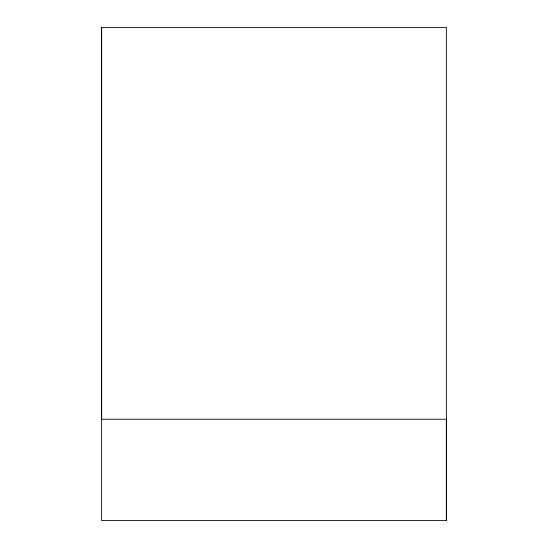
<?xml version="1.0" encoding="UTF-8"?>
<svg xmlns="http://www.w3.org/2000/svg" width="548" height="548" viewBox="0 0 548 548"><rect width="100%" height="100%" fill="white"/><g stroke="black" fill="none" stroke-linecap="round" stroke-linejoin="round"><path stroke-width="0.82" d="M101.627 27.4L101.627 419.241L446.373 419.241L446.373 520.6L101.627 520.6L101.627 27.4L446.373 27.4L446.373 520.6"/></g></svg>
